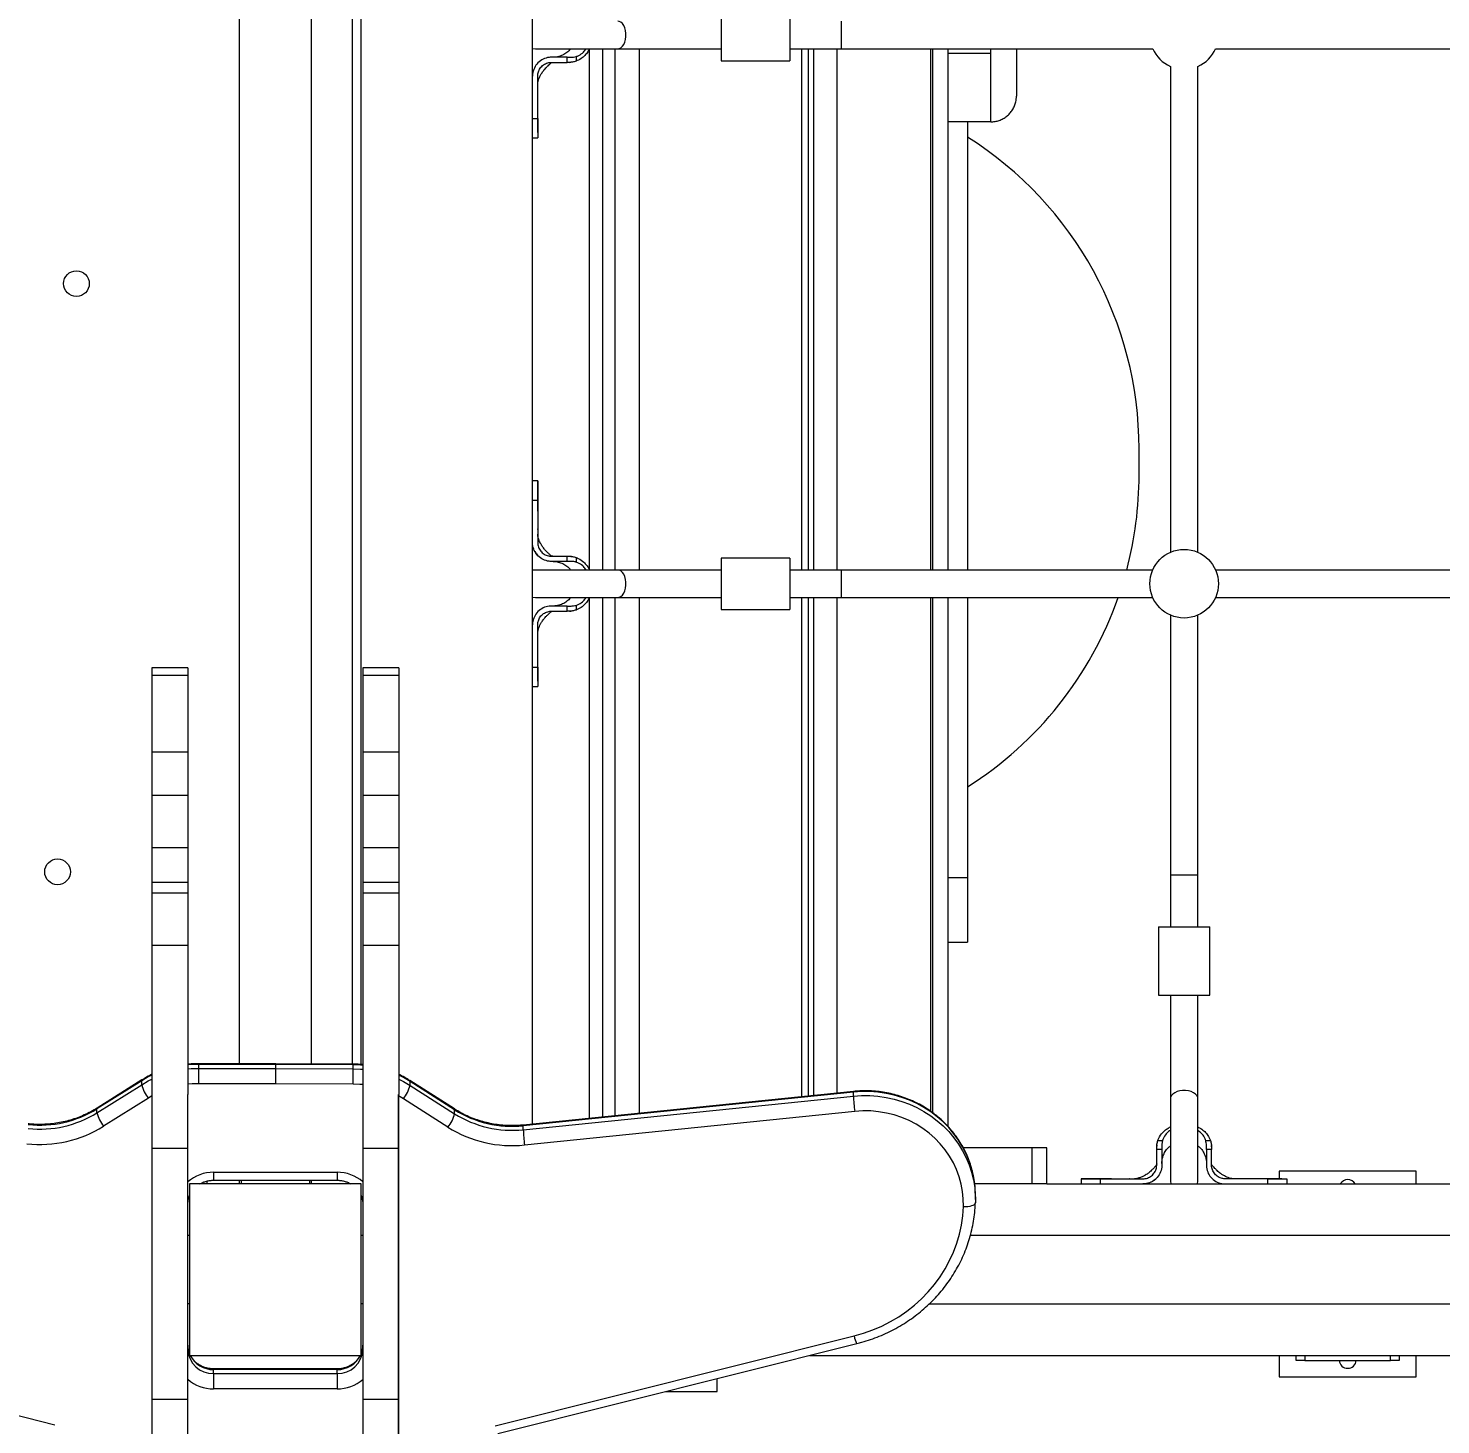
# Model space of a CAD drawing. Header units: millimetres. Extents: x -6304 to 6571, y -6082 to 4447.
# Drawn here: x -2389 to -1566, y -795 to 19 of the extents above; entities that cross this region are included whole.
import ezdxf

# ---------------------------------------------------------------- set-up
doc = ezdxf.new("R2010")
doc.units = ezdxf.units.MM
doc.layers.add('DIKOM_ОБЪЕКТ', color=7, linetype='Continuous')
doc.layers.add('DIKOM_РАЗМЕР_ОБЪЕКТА', color=7, linetype='Continuous')
doc.styles.add('style1', font='arial.ttf', dxfattribs={"width": 0.8})
doc.dimstyles.new('1-50', dxfattribs={"dimtxt": 300, "dimasz": 200, "dimexe": 100, "dimexo": 0, "dimgap": 100, "dimtad": 1, "dimtxsty": 'style1', "dimcen": 200, "dimclrd": 7, "dimclre": 7, "dimclrt": 7, "dimadec": 1, "dimazin": 2, "dimtfac": 1, "dimtmove": 0, "dimatfit": 2, "dimfxl": 0, "dimlwd": 25, "dimlwe": 18, "dimarcsym": 0})

# ---------------------------------------------------------------- blocks, each defined once
blk = doc.blocks.new('*D13')
at = {"layer": 'Defpoints', "color": 0, "transparency": 16777216}
for p in [(-3548.9, 424.04), (5070.79, -640.9), (5070.79, -4541.09)]:
    blk.add_point(p, dxfattribs=at)
at = {"layer": 'DIKOM_РАЗМЕР_ОБЪЕКТА', "color": 7, "lineweight": 18, "transparency": 16777216}
for p, q in [((-3548.9, 424.04), (-3548.9, -4641.09)), ((5070.79, -640.9), (5070.79, -4641.09))]:
    blk.add_line(p, q, dxfattribs=at)
at = {"layer": 'DIKOM_РАЗМЕР_ОБЪЕКТА', "color": 7, "lineweight": 25, "transparency": 16777216}
blk.add_line((-3148.9, -4541.09), (4670.79, -4541.09), dxfattribs=at)
at = {"layer": 'DIKOM_РАЗМЕР_ОБЪЕКТА', "color": 7, "transparency": 16777216}
for points in [[(-3148.9, -4474.42), (-3148.9, -4607.76), (-3548.9, -4541.09)], [(4670.79, -4474.42), (4670.79, -4607.76), (5070.79, -4541.09)]]:
    blk.add_solid(points, dxfattribs=at)
at = {"layer": 'DIKOM_РАЗМЕР_ОБЪЕКТА', "color": 7, "transparency": 16777216, "insert": (1449.19, -4307.92), "char_height": 300, "attachment_point": 5, "style": 'style1'}
blk.add_mtext('8650', dxfattribs=at)

msp = doc.modelspace()

# ---------------------------------------------------------------- linework, layer by layer
at = {"layer": 'DIKOM_ОБЪЕКТ', "color": 7, "linetype": 'Continuous', "lineweight": 15}
for p, q in [((-2095.172, -620.071), (-2095.172, 945.038)), ((-2266.172, 845.038), (-2266.172, -584.84)), ((-2224.172, -584.943), (-2224.172, 845.038)), ((-2195.172, -585.296), (-2195.172, 845.038)), ((-2200.172, -585.062), (-2200.172, 840.038)), ((-1985.172, 30.038), (-1985.172, 15.038)), ((-1945.172, 30.038), (-1945.172, 15.038)), ((-1915.172, 23.038), (-1915.172, 7.038)), ((-1985.172, 15.038), (-1985.172, 0.038)), ((-1945.172, 15.038), (-1945.172, 0.038)), ((-2095.172, 7.224), (-2093.457, 7.038)), ((-2093.457, 7.038), (-2045.457, 7.038)), ((-2083.172, 2.038), (-2084.172, 2.038)), ((-2075.034, 2.038), (-2083.172, 2.038)), ((-2075.034, -0.962), (-2075.034, 2.038)), ((-2069.824, 2.424), (-2069.824, -0.294)), ((-2062.022, -296.788), (-2062.022, 6.865)), ((-2054.199, -296.962), (-2054.199, 7.038)), ((-2047.031, -296.962), (-2047.031, 7.038)), ((-2045.457, 7.038), (-1985.172, 7.038)), ((-2033.002, 7.038), (-2033.002, -296.962)), ((-1985.172, 0.038), (-1945.172, 0.038)), ((-1945.172, 7.038), (-1915.172, 7.038)), ((-1938.093, -296.962), (-1938.093, 7.038)), ((-1934.212, -296.962), (-1934.212, 7.038)), ((-1931.076, -296.962), (-1931.076, 7.038)), ((-1917.617, 7.038), (-1917.617, -296.962)), ((-1915.172, 7.038), (-1733.503, 7.038)), ((-1862.918, -296.962), (-1862.918, 7.038)), ((-1861.819, -296.962), (-1861.819, 7.038)), ((-1852.949, 7.038), (-1852.949, -296.962)), ((-1827.949, 4.299), (-1852.949, 4.299)), ((-1827.949, 4.299), (-1827.949, 7.038)), ((-1827.949, -35.628), (-1827.949, 4.299)), ((-1812.949, 7.038), (-1812.949, 6.66)), ((-1812.949, 6.66), (-1812.949, -20.617)), ((-1696.842, 7.038), (-1393.503, 7.038)), ((-2084.172, -0.962), (-2083.172, -0.962)), ((-2083.172, -0.962), (-2075.034, -0.962)), ((-2073.542, -0.93), (-2072.822, -0.913)), ((-2073.522, -0.929), (-2072.825, -0.877)), ((-1723.172, -3.292), (-1723.172, -286.631)), ((-1707.172, -286.631), (-1707.172, -3.292)), ((-2092.172, -33.679), (-2092.172, -8.976)), ((-2095.172, -33.679), (-2092.172, -33.679)), ((-2092.172, -37.823), (-2092.172, -44.941)), ((-1827.949, -35.628), (-1852.949, -35.628)), ((-1841.449, -35.628), (-1841.449, -296.962)), ((-2095.172, -44.962), (-2092.172, -44.962)), ((-1741.449, -241.716), (-1741.449, -226.208)), ((-2092.172, -244.962), (-2095.172, -244.962)), ((-2092.172, -250.24), (-2092.172, -244.973)), ((-2092.172, -253.457), (-2092.172, -252.185)), ((-2095.172, -256.244), (-2092.172, -256.244)), ((-2092.172, -256.244), (-2092.172, -280.962)), ((-2093.919, -285.938), (-2092.874, -287.692)), ((-2092.959, -287.58), (-2092.21, -288.397)), ((-2084.172, -288.962), (-2083.172, -288.962)), ((-2083.172, -291.962), (-2084.172, -291.962)), ((-2083.172, -288.962), (-2075.034, -288.962)), ((-2075.034, -291.962), (-2083.172, -291.962)), ((-2075.034, -291.962), (-2075.034, -288.962)), ((-2072.401, -289.052), (-2073.096, -289.026)), ((-2069.824, -289.629), (-2069.824, -292.347)), ((-1945.172, -289.962), (-1985.172, -289.962)), ((-1985.172, -289.962), (-1985.172, -304.962)), ((-1945.172, -289.962), (-1945.172, -304.962)), ((-2093.457, -296.962), (-2095.172, -297.148)), ((-2045.457, -296.962), (-2093.457, -296.962)), ((-1985.172, -296.962), (-2045.457, -296.962)), ((-1915.172, -296.962), (-1945.172, -296.962)), ((-1733.503, -296.962), (-1915.172, -296.962)), ((-1915.172, -296.962), (-1915.172, -312.962)), ((-1393.503, -296.962), (-1696.842, -296.962)), ((-2095.172, -312.775), (-2093.457, -312.962)), ((-2093.457, -312.962), (-2045.457, -312.962)), ((-2054.199, -615.897), (-2054.199, -312.962)), ((-2047.031, -615.167), (-2047.031, -312.962)), ((-2045.457, -312.962), (-1985.172, -312.962)), ((-2033.002, -312.962), (-2033.002, -613.738)), ((-1985.172, -304.962), (-1985.172, -319.962)), ((-1945.172, -304.962), (-1945.172, -319.962)), ((-1945.172, -312.962), (-1915.172, -312.962)), ((-1938.093, -604.07), (-1938.093, -312.962)), ((-1934.212, -603.675), (-1934.212, -312.962)), ((-1931.076, -603.355), (-1931.076, -312.962)), ((-1917.617, -312.962), (-1917.617, -601.984)), ((-1915.172, -312.962), (-1733.503, -312.962)), ((-1862.918, -612.656), (-1862.918, -312.962)), ((-1861.819, -613.425), (-1861.819, -312.962)), ((-1852.949, -312.962), (-1852.949, -621.351)), ((-1841.449, -312.962), (-1841.449, -476.449)), ((-1696.842, -312.962), (-1393.503, -312.962)), ((-2083.172, -317.962), (-2084.172, -317.962)), ((-2084.172, -320.962), (-2083.172, -320.962)), ((-2075.034, -317.962), (-2083.172, -317.962)), ((-2083.172, -320.962), (-2075.034, -320.962)), ((-2075.034, -320.962), (-2075.034, -317.962)), ((-2073.542, -320.93), (-2072.822, -320.913)), ((-2073.522, -320.929), (-2072.825, -320.877)), ((-2069.824, -317.576), (-2069.824, -320.295)), ((-2062.022, -616.694), (-2062.022, -313.135)), ((-1985.172, -319.962), (-1945.172, -319.962)), ((-2092.172, -353.68), (-2092.172, -328.976)), ((-1723.172, -323.292), (-1723.172, -474.962)), ((-1707.172, -474.962), (-1707.172, -323.292)), ((-2296.172, -354.024), (-2317.172, -354.024)), ((-2317.172, -354.024), (-2317.172, -358.491)), ((-2296.172, -354.024), (-2296.172, -358.491)), ((-2173.172, -354.024), (-2194.172, -354.024)), ((-2194.172, -354.024), (-2194.172, -358.491)), ((-2173.172, -354.024), (-2173.172, -358.491)), ((-2095.172, -353.68), (-2092.172, -353.68)), ((-2296.172, -358.491), (-2317.172, -358.491)), ((-2317.172, -358.491), (-2317.172, -403.273)), ((-2296.172, -358.491), (-2296.172, -403.273)), ((-2173.172, -358.491), (-2194.172, -358.491)), ((-2194.172, -358.491), (-2194.172, -403.273)), ((-2173.172, -358.491), (-2173.172, -403.273)), ((-2095.172, -364.962), (-2092.172, -364.962)), ((-2296.172, -403.273), (-2317.172, -403.273)), ((-2317.172, -403.273), (-2317.172, -428.439)), ((-2296.172, -403.273), (-2296.172, -428.439)), ((-2173.172, -403.273), (-2194.172, -403.273)), ((-2194.172, -403.273), (-2194.172, -428.439)), ((-2173.172, -403.273), (-2173.172, -428.439)), ((-2296.172, -428.439), (-2317.172, -428.439)), ((-2317.172, -428.439), (-2317.172, -459.03)), ((-2296.172, -428.439), (-2296.172, -459.03)), ((-2173.172, -428.439), (-2194.172, -428.439)), ((-2194.172, -428.439), (-2194.172, -459.03)), ((-2173.172, -428.439), (-2173.172, -459.03)), ((-2296.172, -459.03), (-2317.172, -459.03)), ((-2317.172, -459.03), (-2317.172, -479.12)), ((-2296.172, -459.03), (-2296.172, -479.12)), ((-2173.172, -459.03), (-2194.172, -459.03)), ((-2194.172, -459.03), (-2194.172, -479.12)), ((-2173.172, -459.03), (-2173.172, -479.12)), ((-1841.449, -476.449), (-1852.949, -476.449)), ((-1841.449, -476.449), (-1841.449, -513.962)), ((-1723.172, -474.962), (-1723.172, -504.962)), ((-1707.172, -474.962), (-1723.172, -474.962)), ((-1707.172, -504.962), (-1707.172, -474.962)), ((-2296.172, -479.12), (-2317.172, -479.12)), ((-2317.172, -479.12), (-2317.172, -485.413)), ((-2296.172, -485.413), (-2317.172, -485.413)), ((-2317.172, -485.413), (-2317.172, -515.893)), ((-2296.172, -479.12), (-2296.172, -485.413)), ((-2296.172, -485.413), (-2296.172, -515.893)), ((-2173.172, -479.12), (-2194.172, -479.12)), ((-2194.172, -479.12), (-2194.172, -485.413)), ((-2173.172, -485.413), (-2194.172, -485.413)), ((-2194.172, -485.413), (-2194.172, -515.893)), ((-2173.172, -479.12), (-2173.172, -485.413)), ((-2173.172, -485.413), (-2173.172, -515.893)), ((-1730.172, -504.962), (-1730.172, -544.962)), ((-1730.172, -504.962), (-1715.172, -504.962)), ((-1715.172, -504.962), (-1700.172, -504.962)), ((-1700.172, -544.962), (-1700.172, -504.962)), ((-2296.172, -515.893), (-2317.172, -515.893)), ((-2317.172, -515.893), (-2317.172, -634.284)), ((-2296.172, -515.893), (-2296.172, -602.808)), ((-2173.172, -515.893), (-2194.172, -515.893)), ((-2194.172, -515.893), (-2194.172, -634.284)), ((-2173.172, -515.893), (-2173.172, -602.808)), ((-1852.949, -513.962), (-1841.449, -513.962)), ((-1730.172, -544.962), (-1715.172, -544.962)), ((-1723.172, -544.962), (-1723.172, -605.246)), ((-1715.172, -544.962), (-1700.172, -544.962)), ((-1707.172, -605.246), (-1707.172, -544.962)), ((-2244.833, -584.84), (-2289.828, -584.84)), ((-2289.828, -585.24), (-2289.828, -584.84)), ((-2199.839, -585.064), (-2244.833, -584.84)), ((-2289.828, -587.574), (-2289.828, -585.24)), ((-2244.832, -585.24), (-2289.828, -585.24)), ((-2289.828, -596.508), (-2289.828, -587.574)), ((-2289.828, -587.574), (-2244.832, -587.574)), ((-2244.832, -587.574), (-2244.832, -585.24)), ((-2199.837, -585.464), (-2244.832, -585.24)), ((-2244.832, -587.574), (-2199.837, -587.799)), ((-2199.837, -587.799), (-2199.837, -585.464)), ((-2323.122, -594.748), (-2349.214, -611.156)), ((-2349.214, -613.49), (-2323.122, -597.082)), ((-2322.964, -594.312), (-2349.056, -610.72)), ((-2323.122, -597.082), (-2323.122, -594.748)), ((-2244.851, -596.508), (-2289.828, -596.508)), ((-2199.874, -596.732), (-2244.851, -596.508)), ((-2140.755, -611.239), (-2166.755, -594.702)), ((-2166.597, -597.472), (-2166.597, -595.138)), ((-2140.597, -611.675), (-2166.597, -595.138)), ((-2166.597, -597.472), (-2140.597, -614.009)), ((-1908.005, -601.005), (-2100.552, -620.619)), ((-2319.237, -604.907), (-2345.33, -621.314)), ((-2317.172, -603.672), (-2319.237, -604.907)), ((-2296.272, -602.808), (-2296.172, -602.808)), ((-2296.272, -634.284), (-2296.272, -602.808)), ((-2296.172, -621.969), (-2296.172, -602.808)), ((-2173.272, -602.808), (-2173.172, -602.808)), ((-2173.272, -634.284), (-2173.272, -602.808)), ((-2170.512, -605.277), (-2173.272, -603.635)), ((-2173.172, -621.969), (-2173.172, -602.808)), ((-2144.512, -621.814), (-2170.512, -605.277)), ((-1908.048, -601.408), (-2100.594, -621.022)), ((-2100.594, -623.356), (-1908.048, -603.742)), ((-1908.048, -603.742), (-1908.048, -601.408)), ((-1723.172, -605.246), (-1723.172, -653.246)), ((-1707.172, -653.246), (-1707.172, -605.246)), ((-2349.214, -613.49), (-2349.214, -611.156)), ((-2140.597, -614.009), (-2140.597, -611.675)), ((-1907.296, -612.638), (-2099.842, -632.252)), ((-2296.272, -621.969), (-2296.172, -621.969)), ((-2296.172, -661.798), (-2296.172, -621.969)), ((-2173.272, -621.969), (-2173.172, -621.969)), ((-2173.172, -661.798), (-2173.172, -621.969)), ((-2100.594, -623.356), (-2100.594, -621.022)), ((-2296.272, -634.284), (-2317.172, -634.284)), ((-2317.172, -634.284), (-2317.172, -780.659)), ((-2296.272, -780.659), (-2296.272, -634.284)), ((-2173.272, -634.284), (-2194.172, -634.284)), ((-2194.172, -634.284), (-2194.172, -780.659)), ((-2173.272, -780.659), (-2173.272, -634.284)), ((-1803.769, -633.962), (-1843.936, -633.962)), ((-1803.769, -654.962), (-1803.769, -633.962)), ((-1795.172, -633.962), (-1803.769, -633.962)), ((-1795.172, -654.962), (-1795.172, -633.962)), ((-1731.082, -632.19), (-1731.108, -632.886)), ((-1730.505, -629.614), (-1727.787, -629.614)), ((-1702.558, -629.614), (-1699.839, -629.614)), ((-1699.204, -633.311), (-1699.257, -632.614)), ((-1699.204, -633.332), (-1699.221, -632.612)), ((-1731.172, -642.962), (-1731.172, -634.823)), ((-1728.172, -634.823), (-1731.172, -634.823)), ((-1728.172, -634.823), (-1728.172, -642.962)), ((-1699.172, -634.823), (-1702.172, -634.823)), ((-1702.172, -634.823), (-1702.172, -642.962)), ((-1699.172, -642.962), (-1699.172, -634.823)), ((-2281.172, -648.139), (-2209.172, -648.139)), ((-2281.172, -648.139), (-2281.172, -652.805)), ((-2209.172, -648.139), (-2209.172, -652.805)), ((-1731.172, -643.962), (-1731.172, -642.962)), ((-1728.172, -642.962), (-1728.172, -643.962)), ((-1702.172, -642.962), (-1702.172, -643.962)), ((-1699.172, -643.962), (-1699.172, -642.962)), ((-1579.76, -647.462), (-1659.76, -647.462)), ((-1659.76, -647.462), (-1659.76, -651.962)), ((-1579.76, -654.962), (-1579.76, -647.462)), ((-2295.172, -654.962), (-2295.172, -754.962)), ((-2195.172, -654.962), (-2295.172, -654.962)), ((-2285.172, -653.34), (-2285.172, -654.962)), ((-2281.172, -652.805), (-2209.172, -652.805)), ((-2266.172, -652.805), (-2266.172, -654.962)), ((-2265.172, -652.805), (-2265.172, -654.962)), ((-2225.172, -652.805), (-2225.172, -654.962)), ((-2224.172, -654.962), (-2224.172, -652.805)), ((-2195.172, -754.962), (-2195.172, -654.962)), ((-1803.769, -654.962), (-1837.329, -654.962)), ((-1795.172, -654.962), (-1803.769, -654.962)), ((-1795.172, -654.962), (-1145.172, -654.962)), ((-1775.172, -651.962), (-1775.172, -654.962)), ((-1769.894, -651.962), (-1775.161, -651.962)), ((-1766.677, -651.962), (-1767.949, -651.962)), ((-1763.89, -654.962), (-1763.89, -651.962)), ((-1763.89, -651.962), (-1739.172, -651.962)), ((-1734.196, -653.708), (-1732.442, -652.664)), ((-1732.554, -652.748), (-1731.737, -652)), ((-1723.172, -653.246), (-1722.986, -654.962)), ((-1707.358, -654.962), (-1707.172, -653.246)), ((-1666.454, -651.962), (-1691.158, -651.962)), ((-1666.454, -654.962), (-1666.454, -651.962)), ((-1655.172, -654.962), (-1655.172, -651.962)), ((-2296.272, -661.798), (-2296.172, -661.798)), ((-2296.172, -823.859), (-2296.172, -661.798)), ((-2173.272, -661.798), (-2173.172, -661.798)), ((-2173.172, -823.859), (-2173.172, -661.798)), ((-1836.911, -663.107), (-1836.942, -666.019)), ((-1836.905, -663.957), (-1836.905, -661.622)), ((-2295.172, -684.952), (-2296.172, -684.952)), ((-2295.172, -684.962), (-2296.172, -684.962)), ((-2194.172, -684.962), (-2195.172, -684.962)), ((-965.172, -684.962), (-1839.859, -684.962)), ((-2295.172, -724.962), (-2296.172, -724.962)), ((-2194.172, -724.962), (-2195.172, -724.962)), ((-1863.865, -724.962), (70.98, -724.962)), ((-2582.821, -741.915), (-2373.78, -795.378)), ((-2117.037, -796.017), (-1907.7, -743.597)), ((-2115.337, -800.473), (-1906, -748.053)), ((-2295.172, -754.962), (-2195.172, -754.962)), ((-1933.59, -754.962), (-1124.462, -754.962)), ((-1659.76, -754.962), (-1659.76, -767.462)), ((-1649.76, -757.962), (-1649.76, -754.962)), ((-1644.76, -754.962), (-1644.76, -757.962)), ((-1594.76, -757.962), (-1594.76, -754.962)), ((-1589.76, -754.962), (-1589.76, -757.962)), ((-1579.76, -767.462), (-1579.76, -754.962)), ((-2209.172, -762.801), (-2281.172, -762.801)), ((-2281.172, -762.801), (-2281.172, -763.202)), ((-2281.172, -765.536), (-2281.172, -763.202)), ((-2209.172, -763.202), (-2281.172, -763.202)), ((-2281.172, -765.536), (-2281.172, -774.47)), ((-2281.172, -765.536), (-2209.172, -765.536)), ((-2209.172, -763.202), (-2209.172, -762.801)), ((-2209.172, -765.536), (-2209.172, -763.202)), ((-2209.172, -765.536), (-2209.172, -774.47)), ((-1644.76, -757.962), (-1649.76, -757.962)), ((-1644.76, -757.962), (-1594.76, -757.962)), ((-1589.76, -757.962), (-1594.76, -757.962)), ((-1987.599, -775.962), (-1987.599, -768.486)), ((-1659.76, -767.462), (-1579.76, -767.462)), ((-2296.272, -780.659), (-2317.172, -780.659)), ((-2317.172, -780.659), (-2317.172, -1013.765)), ((-2296.272, -901.06), (-2296.272, -780.659)), ((-2209.172, -774.47), (-2281.172, -774.47)), ((-2173.272, -780.659), (-2194.172, -780.659)), ((-2194.172, -780.659), (-2194.172, -1013.765)), ((-2173.272, -901.06), (-2173.272, -780.659)), ((-2017.599, -775.962), (-1987.599, -775.962))]:
    msp.add_line(p, q, dxfattribs=at)
at = {"layer": 'DIKOM_ОБЪЕКТ', "color": 7, "linetype": 'Continuous', "lineweight": 15, "flags": 128}
for points in [[(-2045.457, 7.038), (-2044.68, 7.144), (-2043.68, 7.607), (-2042.763, 8.417), (-2041.972, 9.537), (-2041.344, 10.914), (-2040.908, 12.484), (-2040.685, 14.173), (-2040.685, 15.903), (-2040.908, 17.593), (-2041.344, 19.163), (-2041.972, 20.54), (-2042.763, 21.66), (-2043.68, 22.47), (-2044.68, 22.933), (-2045.457, 23.038)], [(-2045.457, -312.962), (-2044.68, -312.856), (-2043.68, -312.394), (-2042.763, -311.583), (-2041.972, -310.463), (-2041.344, -309.086), (-2040.908, -307.516), (-2040.685, -305.827), (-2040.685, -304.097), (-2040.908, -302.407), (-2041.344, -300.837), (-2041.972, -299.46), (-2042.763, -298.34), (-2043.68, -297.53), (-2044.68, -297.067), (-2045.457, -296.962)], [(-2317.172, -591.456), (-2319.365, -592.569), (-2323.122, -594.748)], [(-2289.828, -585.24), (-2294.236, -585.393), (-2296.172, -585.557)], [(-2296.172, -587.892), (-2294.236, -587.727), (-2289.828, -587.574)], [(-2199.874, -596.732), (-2199.867, -595.4), (-2199.86, -594.029), (-2199.853, -592.672), (-2199.848, -591.382), (-2199.843, -590.208), (-2199.84, -589.194), (-2199.838, -588.381), (-2199.837, -587.799)], [(-2199.837, -585.464), (-2199.838, -585.136), (-2199.839, -585.064)], [(-2194.172, -585.745), (-2195.43, -585.639), (-2199.837, -585.464)], [(-2199.837, -587.799), (-2195.43, -587.973), (-2194.172, -588.08)], [(-2166.597, -595.138), (-2170.341, -592.94), (-2173.172, -591.506)], [(-2323.122, -597.082), (-2319.365, -594.903), (-2317.172, -593.79)], [(-2323.122, -594.748), (-2323.047, -594.398), (-2322.963, -594.312)], [(-2289.828, -596.508), (-2293.721, -596.643), (-2296.172, -596.867)], [(-2194.172, -597.051), (-2195.981, -596.887), (-2199.874, -596.732)], [(-2173.172, -593.84), (-2170.341, -595.275), (-2166.597, -597.472)], [(-2166.597, -595.138), (-2166.672, -594.787), (-2166.756, -594.702)], [(-1908.048, -601.408), (-1908.033, -601.079), (-1908.005, -601.005)], [(-1837.113, -656.753), (-1837.328, -654.682), (-1838.053, -650.225), (-1839.127, -645.832), (-1840.544, -641.526), (-1842.298, -637.332), (-1844.378, -633.272), (-1846.772, -629.37), (-1849.467, -625.646), (-1852.449, -622.121), (-1855.701, -618.816), (-1859.204, -615.747), (-1862.94, -612.933), (-1866.888, -610.388), (-1871.025, -608.128), (-1875.33, -606.164), (-1879.777, -604.507), (-1884.343, -603.166), (-1889.002, -602.15), (-1893.728, -601.463), (-1898.496, -601.109), (-1903.278, -601.091), (-1908.048, -601.408)], [(-1707.172, -605.246), (-1707.278, -604.469), (-1707.74, -603.469), (-1708.551, -602.552), (-1709.671, -601.761), (-1711.048, -601.133), (-1712.618, -600.697), (-1714.307, -600.474), (-1716.037, -600.474), (-1717.727, -600.697), (-1719.297, -601.133), (-1720.674, -601.761), (-1721.794, -602.552), (-1722.604, -603.469), (-1723.067, -604.469), (-1723.172, -605.246)], [(-1908.048, -603.742), (-1903.278, -603.425), (-1898.496, -603.444), (-1893.728, -603.797), (-1889.002, -604.484), (-1884.343, -605.5), (-1879.777, -606.841), (-1875.33, -608.498), (-1871.025, -610.462), (-1866.888, -612.723), (-1862.94, -615.267), (-1859.204, -618.081), (-1855.701, -621.15), (-1852.449, -624.456), (-1849.467, -627.98), (-1846.772, -631.704), (-1844.378, -635.607), (-1842.298, -639.666), (-1840.544, -643.861), (-1839.127, -648.166), (-1838.053, -652.56), (-1837.328, -657.016), (-1836.957, -661.511), (-1836.911, -663.107)], [(-2349.214, -611.156), (-2349.139, -610.806), (-2349.056, -610.72)], [(-2140.597, -611.675), (-2140.672, -611.325), (-2140.755, -611.239)], [(-1843.938, -668.129), (-1843.969, -663.729), (-1844.381, -659.347), (-1845.169, -655.011), (-1846.33, -650.749), (-1847.855, -646.591), (-1849.734, -642.564), (-1851.955, -638.695), (-1854.503, -635.009), (-1857.361, -631.531), (-1860.51, -628.284), (-1863.928, -625.29), (-1867.595, -622.568), (-1871.484, -620.136), (-1875.57, -618.012), (-1879.827, -616.208), (-1884.225, -614.737), (-1888.736, -613.609), (-1893.329, -612.831), (-1897.974, -612.408), (-1902.64, -612.344), (-1907.296, -612.638)], [(-2100.594, -621.022), (-2100.58, -620.693), (-2100.552, -620.619)], [(-1836.905, -661.622), (-1836.957, -659.176), (-1837.113, -656.753)], [(-1746.834, -651.949), (-1746.98, -651.948), (-1747.126, -651.947)], [(-1843.938, -668.129), (-1842.573, -668.128), (-1841.261, -668.037), (-1840.051, -667.86), (-1838.991, -667.604), (-1838.121, -667.278), (-1837.475, -666.895), (-1837.077, -666.47), (-1836.942, -666.019)], [(-1907.7, -743.597), (-1902.177, -742.024), (-1896.778, -740.106), (-1891.528, -737.85), (-1886.451, -735.267), (-1881.569, -732.368), (-1876.905, -729.167), (-1872.479, -725.677), (-1868.312, -721.915), (-1864.422, -717.898), (-1860.828, -713.643), (-1857.544, -709.171), (-1854.587, -704.5), (-1851.969, -699.653), (-1849.703, -694.651), (-1847.797, -689.517), (-1846.262, -684.274), (-1845.104, -678.945), (-1844.328, -673.555), (-1843.938, -668.129)], [(-1907.7, -743.597), (-1907.349, -744.796), (-1907.012, -745.86), (-1906.702, -746.747), (-1906.429, -747.423), (-1906.206, -747.862), (-1906.04, -748.048), (-1906, -748.053)]]:
    msp.add_lwpolyline(points, dxfattribs=at)
at = {"layer": 'DIKOM_ОБЪЕКТ', "color": 7, "linetype": 'Continuous', "lineweight": 15}
for centre, radius in [((-2361.172, -129.962), 7.5), ((-1715.172, -304.962), 20), ((-2372.172, -472.962), 7.5)]:
    msp.add_circle(centre, radius, dxfattribs=at)
for centre, radius, start, end in [((-1715.172, 15.038), 20, 203.578178, 246.421822), ((-1715.172, 15.038), 20, 293.578178, 336.421822), ((-1956.449, -226.208), 215, 0, 57.663974), ((-1956.449, -241.716), 215, 345.11035, 0), ((-1956.449, -241.716), 215, 302.336026, 340.647636), ((-2302.823, -591.881), 20.955, 194.37031, 218.432063), ((-2186.701, -592.272), 20.766, 321.224441, 345.497984), ((-1793.416, -598.531), 114.75, 182.602754, 187.061265), ((-2382.464, -557.829), 62.844, 263.784305, 301.944232), ((-2382.455, -560.205), 62.803, 263.771492, 301.957045), ((-2328.915, -608.289), 20.954, 194.370254, 218.432207), ((-2160.701, -608.809), 20.766, 321.224461, 345.497987), ((-2107.098, -558.581), 62.778, 237.750702, 275.946533), ((-2107.088, -560.873), 62.82, 237.76365, 275.933262), ((-2382.459, -561.766), 70.175, 263.784244, 301.944205), ((-2107.104, -562.525), 70.104, 237.750826, 275.945935), ((-1985.96, -618.145), 114.753, 182.602808, 187.06121), ((-2281.275, -670.846), 22.707, 89.739844, 131.334587), ((-2209.07, -670.853), 22.714, 49.010873, 90.25669), ((-1619.76, -657.462), 5, 90, 150), ((-1619.76, -657.462), 5, 30, 90), ((-2282.726, -749.049), 13.446, 180.04927, 202.236716), ((-2207.618, -749.049), 13.446, 337.763103, 359.950954), ((-2281.589, -750.952), 14.59, 181.737247, 271.637854), ((-2281.393, -748.171), 15.032, 206.855213, 270.840227), ((-2208.755, -750.952), 14.59, 268.362114, 358.262786), ((-2208.952, -748.171), 15.032, 269.159771, 333.144777), ((-1619.76, -757.462), 5, 185.73917, 270), ((-1619.76, -757.462), 5, 270, 354.26083), ((-2281.275, -751.763), 22.707, 228.664777, 270.259998), ((-2209.071, -751.756), 22.713, 269.743412, 310.989825)]:
    msp.add_arc(centre, radius, start, end, dxfattribs=at)
for centre, start_param, end_param in [((-2244.851, -591.84), 5.9432117, 6.2831875), ((-2244.851, -594.174), 4.3724154, 5.9432117)]:
    msp.add_ellipse(centre, major_axis=(0.017, 7), ratio=0.0008809, start_param=start_param, end_param=end_param, dxfattribs=at)
for points, knots in [([(-2084.172, 2.038), (-2084.257, 2.038), (-2084.682, 2.035), (-2086.336, 1.917), (-2089.084, 1.117), (-2092.143, -1.078), (-2094.297, -4.159), (-2095.108, -6.961), (-2095.16, -8.578), (-2095.172, -8.962)], [0, 0, 0, 0, 0.0148095, 0.0741083, 0.2887823, 0.5034628, 0.7180393, 0.9330866, 1, 1, 1, 1]), ([(-2073.013, 7.038), (-2073.194, 6.778), (-2073.925, 5.723), (-2075.723, 4.284), (-2078.343, 2.832), (-2080.854, 2.173), (-2082.504, 2.041), (-2083.117, 2.039), (-2083.186, 2.038)], [0, 0, 0, 0, 0.0806734, 0.3274166, 0.5777249, 0.8434167, 0.9824682, 1, 1, 1, 1]), ([(-2075.034, 2.038), (-2074.949, 2.038), (-2074.524, 2.038), (-2073.76, 2.043), (-2072.091, 2.006), (-2070.791, 2.246), (-2069.824, 2.424)], [0, 0, 0, 0, 0.0484463, 0.2422587, 0.4360699, 1, 1, 1, 1]), ([(-2061.931, 7.038), (-2062.237, 6.44), (-2062.977, 4.991), (-2064.63, 3.004), (-2066.908, 0.991), (-2068.8, 0.157), (-2069.824, -0.294)], [0, 0, 0, 0, 0.1813778, 0.4389318, 0.6962504, 1, 1, 1, 1]), ([(-2069.824, 2.424), (-2069.247, 2.635), (-2067.67, 3.212), (-2065.56, 4.737), (-2064.484, 6.334), (-2064.01, 7.038)], [0, 0, 0, 0, 0.2442533, 0.6670554, 1, 1, 1, 1]), ([(-2092.172, -13.932), (-2092.157, -13.619), (-2092.127, -13.019), (-2091.78, -11.488), (-2091.23, -9.935), (-2090.517, -8.429), (-2089.785, -7.189), (-2089.019, -6.072), (-2088.287, -5.125), (-2087.335, -4.07), (-2086.195, -3.015), (-2085.322, -2.101), (-2084.607, -1.449), (-2084.16, -1.138), (-2083.957, -1.059), (-2083.907, -1.041), (-2083.878, -1.029), (-2083.854, -1.02), (-2083.826, -1.01), (-2083.743, -0.982), (-2083.733, -0.984), (-2083.628, -0.969), (-2083.592, -0.964), (-2083.271, -0.958), (-2082.867, -0.96), (-2082.519, -0.962)], [0, 0, 0, 0, 0.1241103, 0.2380987, 0.3399175, 0.4256466, 0.5083272, 0.5579013, 0.6112747, 0.6761356, 0.7572173, 0.8239923, 0.8645838, 0.8837848, 0.8871778, 0.8885121, 0.8896767, 0.8907729, 0.8919008, 0.8944812, 0.9117917, 0.9250786, 0.9328068, 0.9419555, 1, 1, 1, 1]), ([(-2092.172, -8.976), (-2092.171, -8.884), (-2092.167, -8.422), (-2092.041, -7.217), (-2091.419, -5.279), (-2089.915, -3.173), (-2087.678, -1.605), (-2085.636, -1.01), (-2084.457, -0.971), (-2084.172, -0.962)], [0, 0, 0, 0, 0.02208217, 0.11061875, 0.28901916, 0.50289363, 0.71771457, 0.9318315, 1, 1, 1, 1]), ([(-2073.954, -0.962), (-2074.046, -0.962), (-2074.406, -0.962), (-2074.766, -0.962), (-2075.034, -0.962)], [0, 0, 0, 0, 0.2563286, 1, 1, 1, 1]), ([(-2069.824, -0.294), (-2070.483, -0.49), (-2071.822, -0.886), (-2073.233, -0.936), (-2073.951, -0.962)], [0, 0, 0, 0, 0.4916186, 1, 1, 1, 1]), ([(-2092.155, -14.392), (-2092.155, -14.326), (-2092.155, -14.196), (-2092.156, -14.059), (-2092.156, -13.991)], [0, 0, 0, 0, 0.4983354, 1, 1, 1, 1]), ([(-1827.949, -35.628), (-1827.118, -35.588), (-1825.432, -35.506), (-1822.985, -34.853), (-1820.657, -33.818), (-1818.556, -32.413), (-1816.704, -30.66), (-1815.186, -28.64), (-1814.017, -26.372), (-1813.176, -23.722), (-1812.951, -21.752), (-1812.949, -20.643), (-1812.949, -20.617)], [0, 0, 0, 0, 0.1057725, 0.2146141, 0.320388, 0.4292267, 0.5350218, 0.6438796, 0.7497287, 0.8586425, 0.996645, 1, 1, 1, 1]), ([(-2092.172, -41.857), (-2092.173, -40.943), (-2092.173, -37.81), (-2092.172, -34.673), (-2092.171, -32.45)], [0, 0, 0, 0, 0.2916495, 1, 1, 1, 1]), ([(-2092.171, -34.332), (-2092.171, -33.399), (-2092.17, -31.447), (-2092.172, -28.947), (-2092.172, -27.641)], [0, 0, 0, 0, 0.4775564, 1, 1, 1, 1]), ([(-2092.172, -33.679), (-2092.172, -33.762), (-2092.172, -34.177), (-2092.172, -35.892), (-2092.173, -38.306), (-2092.173, -40.843), (-2092.173, -42.68), (-2092.172, -44.015), (-2092.172, -44.827), (-2092.172, -44.904), (-2092.172, -44.941)], [0, 0, 0, 0, 0.01237384, 0.06188905, 0.26112052, 0.40963272, 0.56245101, 0.71096499, 0.86378242, 1, 1, 1, 1]), ([(-2092.172, -244.983), (-2092.172, -244.976), (-2092.172, -244.883), (-2092.172, -245.24), (-2092.172, -246.094), (-2092.173, -247.53), (-2092.173, -249.467), (-2092.172, -252.239), (-2092.172, -254.738), (-2092.172, -256.244)], [0, 0, 0, 0, 0.01229645, 0.16514516, 0.31368684, 0.46653237, 0.6150719, 0.76791845, 1, 1, 1, 1]), ([(-2092.172, -253.235), (-2092.172, -252.619), (-2092.172, -251.406), (-2092.172, -250.625), (-2092.172, -250.24)], [0, 0, 0, 0, 0.507944, 1, 1, 1, 1]), ([(-2092.171, -257.836), (-2092.171, -256.537), (-2092.171, -254.048), (-2092.172, -251.713), (-2092.172, -250.596)], [0, 0, 0, 0, 0.5218511, 1, 1, 1, 1]), ([(-2092.172, -262.566), (-2092.172, -261.255), (-2092.17, -258.747), (-2092.171, -256.788), (-2092.171, -255.852)], [0, 0, 0, 0, 0.5225285, 1, 1, 1, 1]), ([(-2083.35, -288.962), (-2083.444, -288.961), (-2083.622, -288.961), (-2083.668, -288.946), (-2083.715, -288.944), (-2083.795, -288.923), (-2083.83, -288.912), (-2083.858, -288.902), (-2083.892, -288.888), (-2083.953, -288.865), (-2084.199, -288.771), (-2084.893, -288.231), (-2085.805, -287.328), (-2087.068, -286.131), (-2088.075, -285.044), (-2088.788, -284.163), (-2089.444, -283.242), (-2090.146, -282.146), (-2090.916, -280.721), (-2091.628, -278.978), (-2092.107, -277.156), (-2092.15, -276.459), (-2092.172, -276.092)], [0, 0, 0, 0, 0.0181905, 0.0343924, 0.0528511, 0.0567125, 0.0583136, 0.0597789, 0.0612574, 0.062948, 0.0674341, 0.0919662, 0.1710605, 0.2686327, 0.3375726, 0.3963653, 0.4427865, 0.5021865, 0.5934946, 0.7109625, 0.8479103, 1, 1, 1, 1]), ([(-2092.159, -273.3), (-2092.159, -273.251), (-2092.158, -273.154), (-2092.158, -273.057), (-2092.157, -273.008)], [0, 0, 0, 0, 0.4995925, 1, 1, 1, 1]), ([(-2084.172, -291.962), (-2084.257, -291.961), (-2084.682, -291.958), (-2086.343, -291.838), (-2089.105, -291.034), (-2092.172, -288.819), (-2094.318, -285.72), (-2095.11, -282.929), (-2095.161, -281.329), (-2095.172, -280.962)], [0, 0, 0, 0, 0.0148099, 0.0741105, 0.2900394, 0.5059659, 0.7209431, 0.9360083, 1, 1, 1, 1]), ([(-2092.756, -287.842), (-2092.712, -287.897), (-2092.622, -288.007), (-2092.519, -288.127), (-2092.467, -288.187)], [0, 0, 0, 0, 0.4998137, 1, 1, 1, 1]), ([(-2092.172, -280.962), (-2092.166, -281.187), (-2092.137, -282.307), (-2091.608, -284.297), (-2090.092, -286.57), (-2087.904, -288.205), (-2085.803, -288.893), (-2084.539, -288.946), (-2084.172, -288.962)], [0, 0, 0, 0, 0.054136, 0.2683299, 0.4825335, 0.6972866, 0.9119832, 1, 1, 1, 1]), ([(-2083.238, -291.962), (-2083.145, -291.962), (-2082.973, -291.962), (-2082.648, -291.971), (-2081.961, -292.007), (-2080.403, -292.199), (-2078.122, -292.863), (-2075.657, -294.259), (-2073.919, -295.666), (-2073.197, -296.695), (-2073.01, -296.962)], [0, 0, 0, 0, 0.0245567, 0.0455271, 0.0842011, 0.2012221, 0.4419349, 0.6815421, 0.9174689, 1, 1, 1, 1]), ([(-2075.034, -288.962), (-2074.941, -288.962), (-2074.581, -288.962), (-2074.222, -288.962), (-2073.954, -288.962)], [0, 0, 0, 0, 0.2563281, 1, 1, 1, 1]), ([(-2069.824, -292.347), (-2069.905, -292.324), (-2070.307, -292.207), (-2071.363, -291.983), (-2073.035, -291.955), (-2074.365, -291.959), (-2075.034, -291.962)], [0, 0, 0, 0, 0.0483667, 0.2421371, 0.6189457, 1, 1, 1, 1]), ([(-2073.954, -288.962), (-2073.259, -288.985), (-2071.847, -289.033), (-2070.506, -289.428), (-2069.824, -289.629)], [0, 0, 0, 0, 0.49215455, 1, 1, 1, 1]), ([(-2069.824, -289.629), (-2069.388, -289.799), (-2067.699, -290.459), (-2065.55, -291.988), (-2063.622, -294.125), (-2062.532, -295.653), (-2062.077, -296.657), (-2061.939, -296.962)], [0, 0, 0, 0, 0.1278169, 0.4954288, 0.7024615, 0.9095938, 1, 1, 1, 1]), ([(-2063.942, -296.962), (-2064.05, -296.773), (-2064.567, -295.874), (-2066.105, -294.275), (-2068.06, -292.939), (-2069.489, -292.46), (-2069.824, -292.347)], [0, 0, 0, 0, 0.08515727, 0.40523878, 0.86045321, 1, 1, 1, 1]), ([(-2073.013, -312.962), (-2073.194, -313.222), (-2073.925, -314.276), (-2075.723, -315.716), (-2078.342, -317.168), (-2080.854, -317.827), (-2082.504, -317.959), (-2083.117, -317.961), (-2083.186, -317.962)], [0, 0, 0, 0, 0.0806692, 0.3274154, 0.5777258, 0.8434173, 0.9824682, 1, 1, 1, 1]), ([(-2061.931, -312.962), (-2062.237, -313.56), (-2062.977, -315.009), (-2064.63, -316.996), (-2066.908, -319.009), (-2068.8, -319.843), (-2069.824, -320.295)], [0, 0, 0, 0, 0.1813726, 0.43893, 0.6962513, 1, 1, 1, 1]), ([(-2069.824, -317.576), (-2069.247, -317.365), (-2067.67, -316.788), (-2065.56, -315.263), (-2064.484, -313.666), (-2064.01, -312.962)], [0, 0, 0, 0, 0.2442529, 0.6670498, 1, 1, 1, 1]), ([(-2084.172, -317.962), (-2084.257, -317.962), (-2084.682, -317.965), (-2086.336, -318.083), (-2089.084, -318.883), (-2092.143, -321.078), (-2094.297, -324.159), (-2095.108, -326.961), (-2095.16, -328.578), (-2095.172, -328.962)], [0, 0, 0, 0, 0.0148095, 0.0741081, 0.2887804, 0.5034581, 0.7180368, 0.9330834, 1, 1, 1, 1]), ([(-2092.172, -333.932), (-2092.157, -333.619), (-2092.127, -333.019), (-2091.78, -331.488), (-2091.23, -329.934), (-2090.517, -328.429), (-2089.785, -327.189), (-2089.019, -326.072), (-2088.287, -325.125), (-2087.335, -324.07), (-2086.194, -323.016), (-2085.322, -322.1), (-2084.607, -321.45), (-2084.16, -321.138), (-2083.957, -321.06), (-2083.907, -321.04), (-2083.878, -321.029), (-2083.854, -321.02), (-2083.826, -321.01), (-2083.743, -320.982), (-2083.733, -320.984), (-2083.628, -320.969), (-2083.592, -320.964), (-2083.271, -320.959), (-2082.867, -320.96), (-2082.519, -320.962)], [0, 0, 0, 0, 0.1241095, 0.2380978, 0.3399191, 0.4256469, 0.5083273, 0.5579015, 0.6112749, 0.6761344, 0.7572161, 0.8239934, 0.8645849, 0.8837859, 0.8871773, 0.8885131, 0.889677, 0.8907732, 0.8919005, 0.8944813, 0.9117918, 0.9250786, 0.9328069, 0.9419555, 1, 1, 1, 1]), ([(-2092.172, -328.976), (-2092.171, -328.884), (-2092.167, -328.422), (-2092.041, -327.217), (-2091.419, -325.279), (-2089.915, -323.173), (-2087.678, -321.605), (-2085.636, -321.01), (-2084.457, -320.971), (-2084.172, -320.962)], [0, 0, 0, 0, 0.0220774, 0.1106188, 0.2890192, 0.5028899, 0.7177137, 0.931832, 1, 1, 1, 1]), ([(-2075.034, -317.962), (-2074.949, -317.962), (-2074.524, -317.962), (-2073.76, -317.957), (-2072.091, -317.994), (-2070.791, -317.754), (-2069.824, -317.576)], [0, 0, 0, 0, 0.0484463, 0.2422587, 0.4360699, 1, 1, 1, 1]), ([(-2073.954, -320.962), (-2074.046, -320.962), (-2074.406, -320.962), (-2074.766, -320.962), (-2075.034, -320.962)], [0, 0, 0, 0, 0.2563286, 1, 1, 1, 1]), ([(-2069.824, -320.295), (-2070.483, -320.49), (-2071.822, -320.886), (-2073.233, -320.936), (-2073.951, -320.962)], [0, 0, 0, 0, 0.4916141, 1, 1, 1, 1]), ([(-2092.155, -334.392), (-2092.155, -334.326), (-2092.155, -334.196), (-2092.156, -334.059), (-2092.156, -333.991)], [0, 0, 0, 0, 0.4983774, 1, 1, 1, 1]), ([(-2092.172, -361.857), (-2092.173, -360.943), (-2092.173, -357.81), (-2092.172, -354.673), (-2092.171, -352.45)], [0, 0, 0, 0, 0.291645, 1, 1, 1, 1]), ([(-2092.172, -353.68), (-2092.172, -353.762), (-2092.172, -354.177), (-2092.172, -355.892), (-2092.173, -358.306), (-2092.173, -360.843), (-2092.173, -362.68), (-2092.172, -364.015), (-2092.172, -364.827), (-2092.172, -364.904), (-2092.172, -364.941)], [0, 0, 0, 0, 0.0123715, 0.0618891, 0.2611208, 0.4096332, 0.5624488, 0.7109651, 0.8637821, 1, 1, 1, 1]), ([(-2092.171, -354.332), (-2092.171, -353.399), (-2092.17, -351.447), (-2092.172, -348.947), (-2092.172, -347.641)], [0, 0, 0, 0, 0.4775564, 1, 1, 1, 1]), ([(-2289.828, -584.84), (-2290.635, -584.847), (-2292.754, -584.866), (-2294.865, -585.055), (-2296.172, -585.172)], [0, 0, 0, 0, 0.3806359, 1, 1, 1, 1]), ([(-2317.172, -591.106), (-2317.24, -591.136), (-2318.624, -591.753), (-2320.552, -592.841), (-2322.37, -593.95), (-2322.964, -594.312)], [0, 0, 0, 0, 0.0333328, 0.6843912, 1, 1, 1, 1]), ([(-2194.172, -585.37), (-2195.347, -585.265), (-2197.232, -585.096), (-2199.125, -585.072), (-2199.839, -585.064)], [0, 0, 0, 0, 0.6228211, 1, 1, 1, 1]), ([(-2166.755, -594.702), (-2167.434, -594.284), (-2169.332, -593.116), (-2171.471, -591.921), (-2172.98, -591.252), (-2173.172, -591.167)], [0, 0, 0, 0, 0.32699, 0.9141821, 1, 1, 1, 1]), ([(-1837.128, -656.688), (-1837.26, -655.388), (-1837.536, -652.668), (-1838.343, -648.579), (-1839.454, -644.434), (-1840.876, -640.374), (-1842.592, -636.419), (-1844.596, -632.587), (-1846.879, -628.898), (-1849.429, -625.369), (-1852.233, -622.019), (-1855.278, -618.862), (-1858.55, -615.916), (-1862.032, -613.194), (-1865.708, -610.71), (-1869.559, -608.476), (-1873.566, -606.504), (-1877.71, -604.804), (-1881.97, -603.383), (-1886.326, -602.249), (-1890.755, -601.409), (-1895.236, -600.864), (-1899.746, -600.624), (-1904.013, -600.664), (-1906.759, -600.899), (-1908.005, -601.005)], [0, 0, 0, 0, 0.0401099, 0.0838771, 0.1276505, 0.171436, 0.2152374, 0.2590573, 0.3028998, 0.3467666, 0.39066, 0.4345797, 0.4785259, 0.5224992, 0.5664969, 0.6105191, 0.6545634, 0.6986271, 0.7427089, 0.7868066, 0.8309171, 0.875039, 0.9191694, 0.9633058, 1, 1, 1, 1]), ([(-2349.056, -610.72), (-2349.662, -611.092), (-2351.478, -612.207), (-2354.63, -613.882), (-2358.549, -615.643), (-2362.596, -617.13), (-2366.746, -618.34), (-2370.979, -619.265), (-2375.271, -619.902), (-2379.601, -620.246), (-2383.869, -620.293), (-2387.108, -620.122), (-2388.892, -619.942), (-2389.313, -619.9)], [0, 0, 0, 0, 0.0514583, 0.1542522, 0.257021, 0.3597399, 0.4624133, 0.56505, 0.6676571, 0.7702407, 0.8728084, 0.9699876, 1, 1, 1, 1]), ([(-2100.552, -620.619), (-2101.275, -620.685), (-2103.439, -620.883), (-2107.062, -620.995), (-2111.402, -620.85), (-2115.721, -620.407), (-2119.993, -619.674), (-2124.197, -618.653), (-2128.31, -617.352), (-2132.313, -615.775), (-2136.115, -613.962), (-2138.903, -612.401), (-2140.399, -611.463), (-2140.755, -611.239)], [0, 0, 0, 0, 0.05153906, 0.15409207, 0.25665425, 0.35921076, 0.46176737, 0.56433156, 0.66690989, 0.76951105, 0.87214172, 0.96951198, 1, 1, 1, 1]), ([(-1730.505, -629.614), (-1730.335, -629.178), (-1729.675, -627.488), (-1728.146, -625.339), (-1726.009, -623.411), (-1724.481, -622.321), (-1723.477, -621.867), (-1723.172, -621.729)], [0, 0, 0, 0, 0.1278159, 0.4954262, 0.7024586, 0.9095972, 1, 1, 1, 1]), ([(-1723.172, -623.731), (-1723.361, -623.84), (-1724.26, -624.357), (-1725.859, -625.894), (-1727.195, -627.849), (-1727.674, -629.278), (-1727.787, -629.614)], [0, 0, 0, 0, 0.0851609, 0.4052301, 0.8604563, 1, 1, 1, 1]), ([(-1707.172, -621.72), (-1706.574, -622.026), (-1705.125, -622.766), (-1703.138, -624.419), (-1701.125, -626.697), (-1700.291, -628.589), (-1699.839, -629.614)], [0, 0, 0, 0, 0.1813771, 0.4389357, 0.6962493, 1, 1, 1, 1]), ([(-1702.558, -629.614), (-1702.769, -629.036), (-1703.346, -627.459), (-1704.871, -625.35), (-1706.468, -624.274), (-1707.172, -623.8)], [0, 0, 0, 0, 0.244249, 0.6670521, 1, 1, 1, 1]), ([(-1731.172, -633.744), (-1731.149, -633.049), (-1731.101, -631.637), (-1730.706, -630.295), (-1730.505, -629.614)], [0, 0, 0, 0, 0.4921451, 1, 1, 1, 1]), ([(-1731.172, -634.823), (-1731.172, -634.731), (-1731.172, -634.371), (-1731.172, -634.011), (-1731.172, -633.744)], [0, 0, 0, 0, 0.2563855, 1, 1, 1, 1]), ([(-1727.787, -629.614), (-1727.81, -629.694), (-1727.927, -630.097), (-1728.151, -631.153), (-1728.179, -632.824), (-1728.174, -634.154), (-1728.172, -634.823)], [0, 0, 0, 0, 0.0483747, 0.2421397, 0.6189428, 1, 1, 1, 1]), ([(-1728.172, -643.027), (-1728.172, -642.934), (-1728.172, -642.763), (-1728.163, -642.438), (-1728.127, -641.75), (-1727.935, -640.192), (-1727.271, -637.911), (-1725.875, -635.447), (-1724.468, -633.709), (-1723.439, -632.986), (-1723.172, -632.799)], [0, 0, 0, 0, 0.0245578, 0.045526, 0.0842026, 0.201222, 0.4419339, 0.6815404, 0.9174657, 1, 1, 1, 1]), ([(-1707.172, -632.803), (-1706.912, -632.983), (-1705.857, -633.714), (-1704.418, -635.512), (-1702.966, -638.132), (-1702.306, -640.643), (-1702.175, -642.294), (-1702.173, -642.907), (-1702.172, -642.975)], [0, 0, 0, 0, 0.08067183, 0.32741307, 0.57772272, 0.84341549, 0.98246511, 1, 1, 1, 1]), ([(-1702.172, -634.823), (-1702.172, -634.738), (-1702.172, -634.313), (-1702.177, -633.549), (-1702.14, -631.88), (-1702.38, -630.581), (-1702.558, -629.614)], [0, 0, 0, 0, 0.0484335, 0.2422516, 0.4360769, 1, 1, 1, 1]), ([(-1699.839, -629.614), (-1699.644, -630.272), (-1699.248, -631.612), (-1699.198, -633.023), (-1699.172, -633.74)], [0, 0, 0, 0, 0.4916019, 1, 1, 1, 1]), ([(-1699.172, -633.744), (-1699.172, -633.836), (-1699.172, -634.195), (-1699.172, -634.555), (-1699.172, -634.823)], [0, 0, 0, 0, 0.2562893, 1, 1, 1, 1]), ([(-1686.202, -651.962), (-1686.515, -651.946), (-1687.115, -651.917), (-1688.646, -651.57), (-1690.199, -651.019), (-1691.705, -650.306), (-1692.944, -649.574), (-1694.062, -648.808), (-1695.009, -648.076), (-1696.064, -647.124), (-1697.118, -645.984), (-1698.033, -645.111), (-1698.684, -644.397), (-1698.996, -643.949), (-1699.074, -643.746), (-1699.093, -643.697), (-1699.105, -643.668), (-1699.114, -643.644), (-1699.124, -643.616), (-1699.152, -643.533), (-1699.15, -643.523), (-1699.165, -643.418), (-1699.17, -643.381), (-1699.176, -643.061), (-1699.172, -642.613), (-1699.172, -642.252), (-1699.172, -642.224)], [0, 0, 0, 0, 0.12350325, 0.23693451, 0.33825524, 0.42356525, 0.50584059, 0.55517203, 0.6082843, 0.67282938, 0.75351443, 0.81996223, 0.8603565, 0.87946248, 0.88283957, 0.88416884, 0.88532681, 0.88641568, 0.88753819, 0.89010618, 0.90733196, 0.92055406, 0.92824502, 0.93734738, 0.99522436, 1, 1, 1, 1]), ([(-1731.172, -643.139), (-1731.173, -643.234), (-1731.173, -643.412), (-1731.188, -643.458), (-1731.19, -643.505), (-1731.211, -643.585), (-1731.222, -643.619), (-1731.232, -643.647), (-1731.245, -643.682), (-1731.269, -643.743), (-1731.363, -643.989), (-1731.903, -644.682), (-1732.806, -645.594), (-1734.003, -646.858), (-1735.09, -647.864), (-1735.971, -648.577), (-1736.891, -649.234), (-1737.987, -649.936), (-1739.413, -650.706), (-1741.156, -651.418), (-1742.978, -651.897), (-1743.675, -651.939), (-1744.042, -651.962)], [0, 0, 0, 0, 0.0181907, 0.0343925, 0.052851, 0.0567125, 0.0583131, 0.0597775, 0.0612577, 0.0629484, 0.0674361, 0.0919658, 0.17106, 0.268634, 0.3375719, 0.396365, 0.4427848, 0.5021855, 0.5934944, 0.7109633, 0.8479095, 1, 1, 1, 1]), ([(-1728.172, -643.962), (-1728.173, -644.047), (-1728.176, -644.472), (-1728.295, -646.133), (-1729.1, -648.895), (-1731.315, -651.962), (-1734.414, -654.108), (-1737.205, -654.9), (-1738.805, -654.95), (-1739.172, -654.962)], [0, 0, 0, 0, 0.014813, 0.0741092, 0.2900428, 0.5059673, 0.7209461, 0.9360097, 1, 1, 1, 1]), ([(-1739.172, -651.962), (-1738.946, -651.956), (-1737.827, -651.926), (-1735.837, -651.397), (-1733.564, -649.881), (-1731.929, -647.693), (-1731.241, -645.592), (-1731.188, -644.329), (-1731.172, -643.962)], [0, 0, 0, 0, 0.05412929, 0.26833155, 0.48252817, 0.6972845, 0.91198204, 1, 1, 1, 1]), ([(-1702.172, -643.962), (-1702.172, -644.047), (-1702.169, -644.472), (-1702.051, -646.126), (-1701.251, -648.874), (-1699.056, -651.932), (-1695.975, -654.086), (-1693.173, -654.897), (-1691.556, -654.949), (-1691.172, -654.962)], [0, 0, 0, 0, 0.0148125, 0.0741121, 0.2887827, 0.5034625, 0.7180381, 0.9330868, 1, 1, 1, 1]), ([(-1691.158, -651.962), (-1691.25, -651.961), (-1691.712, -651.957), (-1692.917, -651.83), (-1694.855, -651.209), (-1696.961, -649.704), (-1698.529, -647.467), (-1699.124, -645.426), (-1699.163, -644.246), (-1699.172, -643.962)], [0, 0, 0, 0, 0.02208211, 0.11061866, 0.28902002, 0.50289066, 0.71771355, 0.93183353, 1, 1, 1, 1]), ([(-2289.16, -654.962), (-2288.873, -654.787), (-2287.99, -654.248), (-2286.337, -653.606), (-2284.265, -653.052), (-2282.521, -652.829), (-2281.488, -652.811), (-2281.172, -652.805)], [0, 0, 0, 0, 0.1231109, 0.3791678, 0.6340562, 0.888121, 1, 1, 1, 1]), ([(-2209.172, -652.805), (-2208.849, -652.811), (-2207.812, -652.83), (-2206.067, -653.055), (-2204.009, -653.606), (-2202.361, -654.247), (-2201.476, -654.784), (-2201.183, -654.962)], [0, 0, 0, 0, 0.1144127, 0.3675339, 0.6208004, 0.8743351, 1, 1, 1, 1]), ([(-1775.151, -651.962), (-1775.158, -651.962), (-1775.25, -651.962), (-1774.894, -651.962), (-1774.04, -651.962), (-1772.604, -651.962), (-1770.667, -651.962), (-1767.894, -651.962), (-1765.396, -651.962), (-1763.89, -651.962)], [0, 0, 0, 0, 0.0122963, 0.1651444, 0.3136858, 0.4665328, 0.6150705, 0.7679177, 1, 1, 1, 1]), ([(-1766.899, -651.961), (-1767.515, -651.961), (-1768.728, -651.962), (-1769.509, -651.962), (-1769.894, -651.962)], [0, 0, 0, 0, 0.5079454, 1, 1, 1, 1]), ([(-1762.298, -651.96), (-1763.597, -651.96), (-1766.086, -651.961), (-1768.421, -651.962), (-1769.538, -651.962)], [0, 0, 0, 0, 0.52184278, 1, 1, 1, 1]), ([(-1757.568, -651.962), (-1758.879, -651.961), (-1761.386, -651.96), (-1763.346, -651.96), (-1764.282, -651.96)], [0, 0, 0, 0, 0.52252925, 1, 1, 1, 1]), ([(-1732.292, -652.546), (-1732.237, -652.501), (-1732.127, -652.412), (-1732.007, -652.308), (-1731.947, -652.256)], [0, 0, 0, 0, 0.4998131, 1, 1, 1, 1]), ([(-1685.742, -651.945), (-1685.808, -651.945), (-1685.938, -651.945), (-1686.075, -651.945), (-1686.143, -651.945)], [0, 0, 0, 0, 0.4983633, 1, 1, 1, 1]), ([(-1665.802, -651.96), (-1666.734, -651.96), (-1668.687, -651.96), (-1671.187, -651.961), (-1672.493, -651.962)], [0, 0, 0, 0, 0.4775564, 1, 1, 1, 1]), ([(-1658.277, -651.962), (-1659.19, -651.962), (-1662.324, -651.962), (-1665.461, -651.961), (-1667.684, -651.96)], [0, 0, 0, 0, 0.2916495, 1, 1, 1, 1]), ([(-1666.454, -651.962), (-1666.372, -651.962), (-1665.957, -651.962), (-1664.242, -651.961), (-1661.828, -651.962), (-1659.291, -651.962), (-1657.454, -651.962), (-1656.119, -651.962), (-1655.307, -651.962), (-1655.23, -651.962), (-1655.193, -651.962)], [0, 0, 0, 0, 0.0123738, 0.0618891, 0.2611206, 0.4096329, 0.5624498, 0.7109649, 0.8637824, 1, 1, 1, 1]), ([(-2296.172, -666.546), (-2296.167, -666.266), (-2296.149, -665.323), (-2295.883, -663.733), (-2295.532, -662.368), (-2295.199, -661.705), (-2295.172, -661.651)], [0, 0, 0, 0, 0.1678986, 0.5665746, 0.9647288, 1, 1, 1, 1]), ([(-2195.172, -661.62), (-2195.171, -661.622), (-2194.864, -662.224), (-2194.519, -663.509), (-2194.205, -665.162), (-2194.181, -666.182), (-2194.172, -666.546)], [0, 0, 0, 0, 0.001572, 0.3904703, 0.782898, 1, 1, 1, 1]), ([(-1837.475, -672.903), (-1837.474, -672.895), (-1837.217, -671.193), (-1837.071, -668.902), (-1836.968, -666.62), (-1836.943, -666.047)], [0, 0, 0, 0, 0.0033937, 0.7496209, 1, 1, 1, 1]), ([(-1906, -748.053), (-1905.051, -747.806), (-1902.358, -747.106), (-1897.991, -745.726), (-1892.944, -743.832), (-1888.024, -741.658), (-1883.246, -739.217), (-1878.628, -736.515), (-1874.183, -733.563), (-1869.929, -730.369), (-1865.879, -726.946), (-1862.047, -723.305), (-1858.447, -719.459), (-1855.09, -715.42), (-1851.988, -711.203), (-1849.152, -706.822), (-1846.591, -702.292), (-1844.314, -697.629), (-1842.329, -692.848), (-1840.641, -687.967), (-1839.262, -683.001), (-1838.17, -677.978), (-1837.706, -674.592), (-1837.475, -672.903)], [0, 0, 0, 0, 0.0265499, 0.0753462, 0.1241442, 0.1729356, 0.2217182, 0.2704911, 0.3192528, 0.3680012, 0.4167368, 0.4654553, 0.5141588, 0.5628446, 0.6115115, 0.660161, 0.7087908, 0.7574026, 0.8059969, 0.8545741, 0.9031361, 0.9516836, 1, 1, 1, 1]), ([(-2295.172, -753.986), (-2295.173, -753.984), (-2295.481, -753.382), (-2295.826, -752.097), (-2296.139, -750.445), (-2296.164, -749.424), (-2296.172, -749.06)], [0, 0, 0, 0, 0.001572, 0.39047802, 0.78291368, 1, 1, 1, 1]), ([(-2194.172, -749.06), (-2194.178, -749.34), (-2194.195, -750.283), (-2194.461, -751.873), (-2194.813, -753.238), (-2195.145, -753.901), (-2195.172, -753.955)], [0, 0, 0, 0, 0.1678816, 0.5665854, 0.9647281, 1, 1, 1, 1]), ([(-2281.172, -762.801), (-2281.495, -762.795), (-2282.533, -762.777), (-2284.276, -762.549), (-2286.341, -762.008), (-2288.298, -761.201), (-2290.106, -760.15), (-2291.736, -758.878), (-2293.137, -757.402), (-2294.129, -756.083), (-2294.545, -755.227), (-2294.673, -754.962)], [0, 0, 0, 0, 0.0567868, 0.1824199, 0.3081253, 0.4339635, 0.560105, 0.6867472, 0.8140974, 0.9423836, 1, 1, 1, 1]), ([(-2195.67, -754.962), (-2195.773, -755.18), (-2196.162, -756.005), (-2197.131, -757.309), (-2198.544, -758.823), (-2200.196, -760.123), (-2202.026, -761.192), (-2204.002, -762.008), (-2206.081, -762.552), (-2207.823, -762.777), (-2208.856, -762.795), (-2209.172, -762.801)], [0, 0, 0, 0, 0.0472463, 0.1783338, 0.3082352, 0.4370253, 0.5648581, 0.6919221, 0.8184058, 0.9444822, 1, 1, 1, 1])]:
    msp.add_open_spline(points, degree=3, knots=knots, dxfattribs=at)

# ---------------------------------------------------------------- dimensions: what is measured, and where the dimension line sits
at = {"layer": 'DIKOM_РАЗМЕР_ОБЪЕКТА'}
dim = msp.add_linear_dim(base=(5070.79, -4541.091), p1=(-3548.896, 424.038), p2=(5070.79, -640.9), text='8650', dimstyle='1-50', override={"dimasz": 400, "dimgap": 80}, dxfattribs=at)
dim.commit()
dim.dimension.update_dxf_attribs({"geometry": '*D13', "text_midpoint": (1449.191, -4541.091), "dimtype": 160})

doc.saveas('drawing.dxf')
